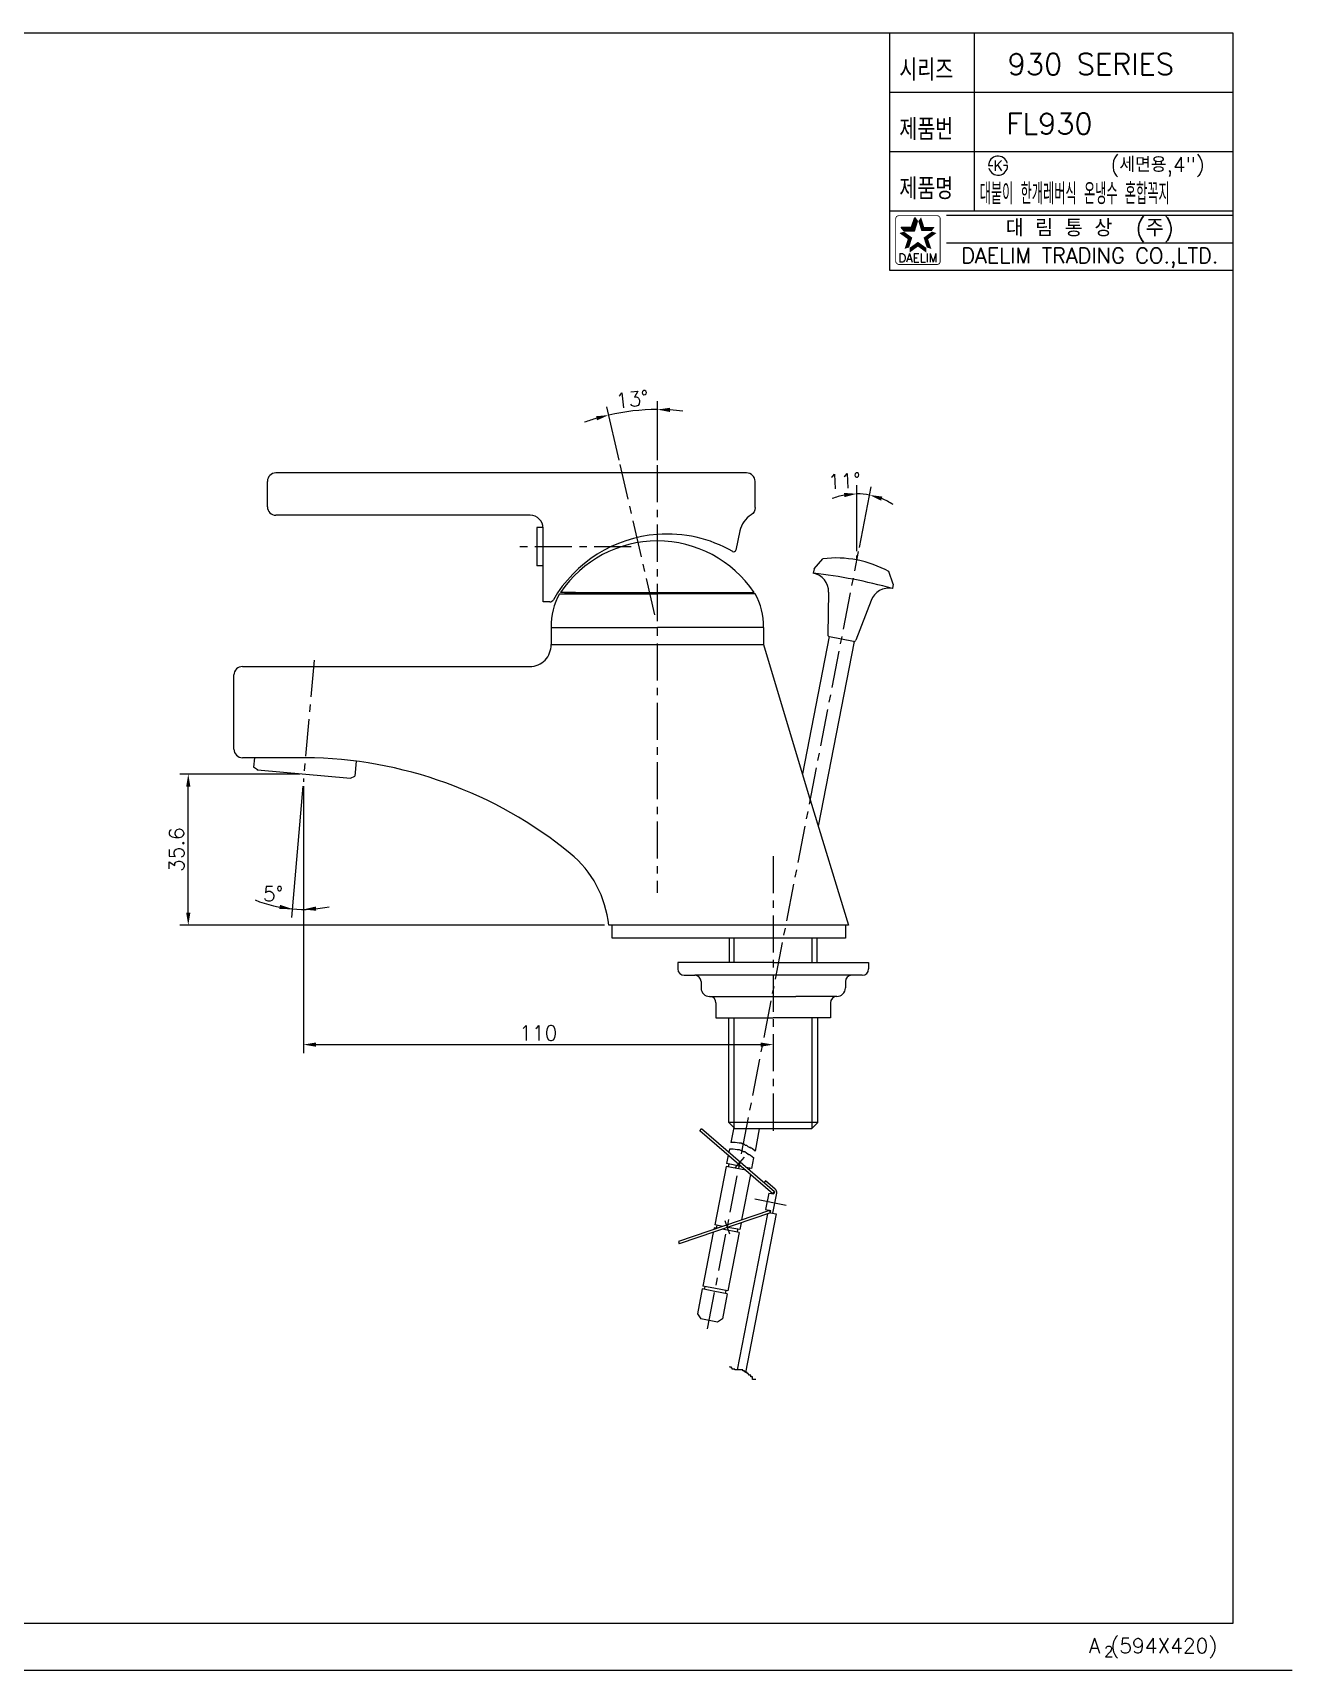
# Model space of a CAD drawing. Extents: x 3703 to 4297, y 2278 to 2698.
# Drawn here: x 4000.2 to 4297.2, y 2277.9 to 2663.9 of the extents above; entities that cross this region are included whole.
import ezdxf
from ezdxf.enums import TextEntityAlignment as Align

# ---------------------------------------------------------------- set-up
doc = ezdxf.new("R2010")
doc.units = 0
doc.header["$LTSCALE"] = 7
doc.header["$MEASUREMENT"] = 0
doc.header["$PDSIZE"] = -10
doc.linetypes.add('CENTER', pattern=[2, 1.25, -0.25, 0.25, -0.25])
doc.layers.get('0').update_dxf_attribs({"color": 2, "linetype": 'CONTINUOUS'})
for name, color, linetype in [('CL', 1, 'CENTER'), ('DIM', 2, 'CONTINUOUS'), ('DWG', 7, 'CONTINUOUS')]:
    doc.layers.add(name, color=color, linetype=linetype)
doc.styles.add('GHS', font='ROMANS', dxfattribs={"bigfont": 'GHS'})
doc.styles.add('HAN', font='TXT.shx', dxfattribs={"bigfont": 'GHS.shx'})
doc.styles.add('ROMANS', font='romans')

# ---------------------------------------------------------------- blocks, each defined once
blk = doc.blocks.new('KS')
at = {"layer": 'DIM'}
for p, q in [((-2.25, 0), (-1.75, 0)), ((-1.75, 0), (-1.25, 0)), ((1.75, 0), (1.25, 0)), ((2.25, 0), (1.75, 0))]:
    blk.add_line(p, q, dxfattribs=at)
for start, end in [(15, 180), (195, 0)]:
    blk.add_arc((0, 0), 2.25, start, end, dxfattribs=at)
at = {"layer": 'DIM', "style": 'HAN'}
blk.add_text('K', height=2.39, dxfattribs=at).set_placement((0, 0), align=Align.MIDDLE)
blk = doc.blocks.new('BORDER')
blk.add_line((0, 0), (1, 0))
blk = doc.blocks.new('양식')
at = {"color": 4}
for p, q in [((1219, 386), (1768, 386)), ((1768, 386), (1768, 11)), ((1768, 11), (1219, 11))]:
    blk.add_line(p, q, dxfattribs=at)
at = {"color": 7}
for p, q in [((1687, 386), (1687, 330)), ((1707, 386), (1707, 344)), ((1687, 372), (1768, 372)), ((1687, 358), (1768, 358)), ((1687, 344), (1768, 344)), ((1687, 330), (1768, 330))]:
    blk.add_line(p, q, dxfattribs=at)
at = {"color": 2}
for p, q in [((1689.81, 340.18), (1692.24, 340.18)), ((1690.48, 339.27), (1689.81, 340.18)), ((1692.24, 340.18), (1692.99, 342.49)), ((1692.9, 339.27), (1693.65, 341.57)), ((1693.65, 341.57), (1692.99, 342.49)), ((1690.48, 339.27), (1692.9, 339.27))]:
    blk.add_line(p, q, dxfattribs=at)
at = {"color": 2, "linetype": 'Continuous'}
for p, q in [((1700.5, 343), (1768, 343)), ((1700.5, 336.5), (1768, 336.5))]:
    blk.add_line(p, q, dxfattribs=at)
at = {"color": 2, "linetype": 'Continuous', "const_width": 0.2}
for points in [[(1688.48, 342.13, -0.414214), (1689.23, 342.88)], [(1688.48, 332.13), (1688.48, 342.13, -1)], [(1689.23, 342.88), (1698.23, 342.88, -0.414214), (1698.98, 342.13, 0.043396)], [(1698.98, 342.13), (1698.98, 332.13, -0.414214), (1698.23, 331.38)], [(1698.23, 331.38), (1689.48, 331.38, -0.414214), (1688.48, 332.13, 0.672398)]]:
    blk.add_lwpolyline(points, format="xyb", dxfattribs=at)
at = {"color": 2}
for points in [[(1689.81, 340.18), (1690.48, 339.27), (1692.24, 340.18), (1692.9, 339.27)], [(1692.24, 340.18), (1692.9, 339.27), (1692.99, 342.49), (1693.65, 341.57)], [(1694.47, 342.49), (1693.8, 341.57), (1695.22, 340.18), (1694.55, 339.27)], [(1695.22, 340.18), (1694.55, 339.27), (1697.64, 340.18), (1696.98, 339.27)], [(1691.32, 337.35), (1692.4, 337.7), (1689.36, 338.78), (1690.43, 339.13)], [(1690.57, 335.05), (1691.65, 335.4), (1691.32, 337.35), (1692.4, 337.7)], [(1693.73, 335.6), (1693.73, 336.73), (1691.77, 334.18), (1691.77, 335.31)], [(1695.69, 334.18), (1695.69, 335.31), (1693.73, 335.6), (1693.73, 336.73)], [(1698.1, 338.78), (1697.02, 339.13), (1696.14, 337.35), (1695.06, 337.7)], [(1696.14, 337.35), (1695.06, 337.7), (1696.89, 335.05), (1695.81, 335.4)]]:
    blk.add_solid(points, dxfattribs=at)
at = {"xscale": 594, "yscale": 420, "zscale": 594}
blk.add_blockref('BORDER', (1188, 0), dxfattribs=at)
at = {"layer": 'DIM', "color": 4}
blk.add_blockref('KS', (1712.63, 354.68), dxfattribs=at)
at = {"color": 7, "linetype": 'Continuous'}
for s, height, style, p in [('대 림 통 상  (주)', 4, 'GHS', (1734.26, 339.7)), ('DAELIM TRADING CO.,LTD.', 3.6, 'ROMANS', (1734.26, 332.93))]:
    blk.add_text(s, height=height, dxfattribs=dict(at, style=style)).set_placement(p, align=Align.MIDDLE)
at = {"color": 2, "linetype": 'Continuous', "style": 'ROMANS'}
blk.add_text('DAELIM', height=2, dxfattribs=at).set_placement((1693.73, 331.93), align=Align.CENTER)
at = {"color": 7, "style": 'GHS'}
for s, height, p in [('A (594X420)', 3.5, (1734.01, 4.03)), ('2', 2.5, (1737.67, 3.19))]:
    blk.add_text(s, height=height, dxfattribs=at).set_placement(p)
at = {"layer": 'DIM', "style": 'GHS', "width": 0.8}
for s, p in [('시리즈', (1689.34, 374.73)), ('제품번', (1689.34, 360.73)), ('제품명', (1689.34, 346.73))]:
    blk.add_text(s, height=5, dxfattribs=at).set_placement(p)
blk = doc.blocks.new('FL930')
at = {"layer": 'CL'}
for p, q in [((4146.93, 2526.71), (4138.75, 2562.15)), ((4147.46, 2561.97), (4147.46, 2461.18)), ((4141.38, 2542.75), (4114.03, 2542.75)), ((4159.35, 2358.38), (4194.97, 2541.59)), ((4066.56, 2516.04), (4064.05, 2487.32)), ((4174.85, 2469.84), (4174.85, 2403.34))]:
    blk.add_line(p, q, dxfattribs=at)
at = {"layer": 'DIM'}
for p, q in [((4138.53, 2563.12), (4135.62, 2575.73)), ((4147.52, 2563.15), (4147.52, 2577.08)), ((4194.58, 2541.68), (4194.58, 2557.22)), ((4195.16, 2542.57), (4197.94, 2556.9)), ((4194.58, 2539.62), (4194.58, 2540.68)), ((4063.21, 2489.16), (4034.91, 2489.16)), ((4036.91, 2456.51), (4036.91, 2486.16)), ((4063.96, 2486.32), (4061.26, 2455.37)), ((4064.05, 2486.32), (4064.05, 2423.38)), ((4135.05, 2453.51), (4034.91, 2453.51)), ((4067.05, 2425.38), (4171.85, 2425.38))]:
    blk.add_line(p, q, dxfattribs=at)
for centre, radius, start, end in [((4147.52, 2524.16), 50.92, 90, 103), ((4147.52, 2524.16), 50.92, 83.2478, 86.6239), ((4147.52, 2524.16), 50.92, 106.3761, 109.7522), ((4194.58, 2539.62), 15.6, 101.0358, 112.0715), ((4194.58, 2539.62), 15.6, 79, 90), ((4194.58, 2539.62), 15.6, 56.9285, 67.9642), ((4064.05, 2487.32), 30.07, 247.7977, 265), ((4064.05, 2487.32), 30.07, 265, 281.749)]:
    blk.add_arc(centre, radius, start, end, dxfattribs=at)
for points in [[(4150.5, 2574.5), (4150.53, 2575.5), (4147.52, 2575.08)], [(4133.04, 2573.5), (4133.29, 2572.54), (4136.07, 2573.78)], [(4191.55, 2555.43), (4191.65, 2554.44), (4194.58, 2555.22)], [(4200.29, 2553.61), (4200.58, 2554.56), (4197.56, 2554.94)], [(4036.41, 2486.16), (4037.41, 2486.16), (4036.91, 2489.16)], [(4036.41, 2456.51), (4037.41, 2456.51), (4036.91, 2453.51)], [(4058.54, 2458.32), (4058.39, 2457.33), (4061.43, 2457.38)], [(4067.08, 2456.93), (4067.01, 2457.93), (4064.05, 2457.25)], [(4067.05, 2425.88), (4067.05, 2424.88), (4064.05, 2425.38)]]:
    blk.add_solid(points, dxfattribs=at)
at = {"layer": 'DIM', "color": 2}
blk.add_solid([(4171.85, 2425.88), (4171.85, 2424.88), (4174.85, 2425.38)], dxfattribs=at)
at = {"layer": 'DWG'}
for p, q in [((4168.57, 2560.15), (4057.57, 2560.15)), ((4055.57, 2552.15), (4055.57, 2558.15)), ((4170.57, 2551.97), (4170.57, 2558.15)), ((4117.57, 2550.15), (4057.57, 2550.15)), ((4119.07, 2547.25), (4119.07, 2538.25)), ((4120.57, 2547.25), (4119.07, 2547.25)), ((4120.57, 2529.75), (4120.57, 2547.15)), ((4184.5, 2537.51), (4186.57, 2539.9)), ((4120.57, 2538.25), (4119.07, 2538.25)), ((4184.5, 2537.51), (4184.3, 2536.53)), ((4203.15, 2533.89), (4202.12, 2536.88)), ((4203.15, 2533.89), (4202.96, 2532.9)), ((4122.14, 2529.75), (4120.57, 2529.75)), ((4124.48, 2531.67), (4147.52, 2531.67)), ((4128.22, 2531.97), (4124.72, 2531.97)), ((4125.67, 2531.97), (4125.67, 2531.67)), ((4125.67, 2531.97), (4147.52, 2531.97)), ((4147.52, 2531.97), (4170.32, 2531.97)), ((4170.56, 2531.67), (4147.52, 2531.67)), ((4169.37, 2531.97), (4169.37, 2531.67)), ((4187.9, 2532.04), (4187.73, 2522.02)), ((4197.94, 2530.09), (4194.35, 2520.74)), ((4122.52, 2523.67), (4122.52, 2519.67)), ((4122.52, 2523.67), (4147.52, 2523.67)), ((4172.52, 2523.67), (4147.52, 2523.67)), ((4172.52, 2523.67), (4172.52, 2519.67)), ((4193.79, 2520.42), (4188.13, 2521.52)), ((4122.45, 2519.67), (4172.52, 2519.67)), ((4172.52, 2519.67), (4183.58, 2483.04)), ((4049.68, 2514.51), (4117.46, 2514.51)), ((4047.68, 2495.01), (4047.68, 2512.51)), ((4064.55, 2493.01), (4049.68, 2493.01)), ((4052.5, 2493.01), (4052.31, 2490.78)), ((4053.25, 2490.12), (4052.31, 2490.78)), ((4053.25, 2490.12), (4075.17, 2488.2)), ((4076.52, 2492.19), (4076.22, 2488.69)), ((4075.17, 2488.2), (4076.22, 2488.69)), ((4183.59, 2483.08), (4192.63, 2453.51)), ((4192.63, 2453.51), (4136.05, 2453.51)), ((4173.59, 2453.51), (4136.85, 2453.51)), ((4136.87, 2450.51), (4136.87, 2453.51)), ((4152.85, 2453.51), (4152.84, 2453.52)), ((4171.6, 2453.51), (4152.85, 2453.51)), ((4191.86, 2453.51), (4191.86, 2450.51)), ((4191.86, 2450.51), (4136.87, 2450.51)), ((4164.5, 2444.73), (4164.5, 2450.51)), ((4185.2, 2444.73), (4185.2, 2450.51)), ((4174.85, 2444.73), (4152.35, 2444.73)), ((4152.35, 2444.73), (4152.35, 2443.23)), ((4174.85, 2444.73), (4197.35, 2444.73)), ((4197.35, 2444.73), (4197.35, 2443.23)), ((4197.35, 2444.73), (4197.35, 2443.23)), ((4153.85, 2441.73), (4156.35, 2441.73)), ((4174.85, 2441.73), (4156.35, 2441.73)), ((4157.85, 2440.23), (4157.85, 2438.73)), ((4193.35, 2441.73), (4174.85, 2441.73)), ((4191.85, 2440.23), (4191.85, 2438.73)), ((4195.85, 2441.73), (4193.35, 2441.73)), ((4159.85, 2436.73), (4174.85, 2436.73)), ((4174.85, 2436.73), (4180.14, 2436.73)), ((4189.85, 2436.73), (4180.14, 2436.73)), ((4161.35, 2435.23), (4161.35, 2431.73)), ((4188.35, 2435.23), (4188.35, 2431.73)), ((4161.35, 2431.73), (4174.85, 2431.73)), ((4164.35, 2407.01), (4164.35, 2431.73)), ((4188.35, 2431.73), (4174.85, 2431.73)), ((4185.35, 2407.01), (4185.35, 2431.73)), ((4157.57, 2405.08), (4157.97, 2405.53)), ((4174.72, 2390.23), (4157.57, 2405.08)), ((4175.11, 2390.68), (4157.97, 2405.53)), ((4185.35, 2407.01), (4164.35, 2407.01)), ((4165.85, 2405.51), (4164.35, 2407.01)), ((4183.85, 2405.51), (4165.85, 2405.51)), ((4183.85, 2405.51), (4185.35, 2407.01)), ((4167.28, 2396.67), (4163.86, 2397.33)), ((4168.35, 2395.75), (4163.72, 2396.65)), ((4169.75, 2396.19), (4168.47, 2396.44)), ((4169.61, 2395.5), (4169.53, 2395.52)), ((4173.03, 2393.28), (4172.63, 2392.83)), ((4175.33, 2391.29), (4173.03, 2393.28)), ((4173.82, 2390.4), (4173.06, 2386.48)), ((4173.82, 2390.4), (4175.01, 2390.17)), ((4174.72, 2390.23), (4175.11, 2390.68)), ((4174.74, 2385.62), (4175.66, 2390.34)), ((4175.11, 2390.68), (4175.01, 2390.17)), ((4173.96, 2386.3), (4152.49, 2378.95)), ((4174.19, 2385.75), (4152.69, 2378.39)), ((4173.53, 2385.52), (4166.38, 2348.7)), ((4173.96, 2386.3), (4174.15, 2385.73)), ((4174.15, 2385.73), (4174.25, 2386.24)), ((4174.19, 2385.75), (4175.56, 2385.48)), ((4161.63, 2382.08), (4160.92, 2382.22)), ((4162.95, 2382.53), (4161.05, 2382.9)), ((4166.81, 2381.07), (4162.81, 2381.85)), ((4166.94, 2381.76), (4164.14, 2382.3)), ((4175.56, 2385.48), (4168.29, 2348.08)), ((4152.49, 2378.95), (4152.69, 2378.39)), ((4161.07, 2367.21), (4158.11, 2367.79)), ((4161.2, 2367.9), (4158.25, 2368.47)), ((4164, 2366.64), (4161.07, 2367.21)), ((4164.14, 2367.33), (4161.2, 2367.9)), ((4156.97, 2361.9), (4157.76, 2360.73)), ((4162.86, 2360.75), (4161.68, 2359.96))]:
    blk.add_line(p, q, dxfattribs=at)
at = {"layer": 'DWG', "color": 7}
for p, q in [((4188.01, 2521.55), (4181.73, 2489.19)), ((4193.9, 2520.4), (4185.44, 2476.88)), ((4165.52, 2405.84), (4164.83, 2402.28)), ((4171.57, 2405.51), (4170.56, 2400.3)), ((4164.24, 2399.31), (4163.86, 2397.33)), ((4164.35, 2397.24), (4164.21, 2396.55)), ((4164.52, 2400.74), (4164.37, 2399.99)), ((4170.23, 2398.66), (4169.75, 2396.19)), ((4163.72, 2396.65), (4161.05, 2382.9)), ((4169.47, 2394.77), (4167.39, 2384.05)), ((4169.25, 2396.28), (4169.17, 2395.83)), ((4169.61, 2395.5), (4169.6, 2395.45)), ((4160.92, 2382.22), (4160.84, 2381.81)), ((4161.54, 2382.81), (4161.41, 2382.12)), ((4166.45, 2381.85), (4166.32, 2381.17)), ((4167.25, 2383.37), (4166.94, 2381.76)), ((4160.71, 2381.13), (4158.25, 2368.47)), ((4166.81, 2381.07), (4164.14, 2367.33)), ((4158.11, 2367.79), (4156.97, 2361.9)), ((4158.74, 2368.38), (4158.6, 2367.69)), ((4164, 2366.64), (4162.86, 2360.75)), ((4163.64, 2367.42), (4163.51, 2366.74)), ((4161.68, 2359.96), (4157.76, 2360.73))]:
    blk.add_line(p, q, dxfattribs=at)
at = {"layer": 'DWG', "color": 2}
for p, q in [((4165.65, 2444.73), (4165.65, 2450.51)), ((4184.05, 2444.73), (4184.05, 2450.51)), ((4165.65, 2405.71), (4165.65, 2431.73)), ((4184.05, 2405.71), (4184.05, 2431.73))]:
    blk.add_line(p, q, dxfattribs=at)
at = {"layer": 'DWG', "color": 2, "linetype": 'CENTER'}
for p, q in [((4165.89, 2396.35), (4168.07, 2398.87)), ((4170.51, 2389.01), (4177.9, 2387.57)), ((4163.47, 2383.93), (4164.55, 2380.78))]:
    blk.add_line(p, q, dxfattribs=at)
at = {"layer": 'DWG', "color": 7, "linetype": 'CENTER'}
blk.add_line((4173.06, 2386.48), (4174.25, 2386.24), dxfattribs=at)
at = {"layer": 'DWG'}
blk.add_lwpolyline([(4170.57, 2551.97, -0.256409), (4169.64, 2550.28, 0.200465), (4167, 2546.48), (4166.02, 2541.95)], format="xyb", dxfattribs=at)
at = {"layer": 'DWG', "color": 2}
for points in [[(4170.56, 2400.3), (4169.94, 2400.8), (4169.78, 2400.97), (4169.45, 2400.97), (4169.45, 2401.13), (4169.29, 2401.13), (4168.96, 2401.29), (4168.63, 2401.62), (4168.3, 2401.62), (4168.14, 2401.78), (4167.98, 2401.95), (4167.65, 2401.95), (4167.32, 2402.11), (4166.83, 2402.11), (4165.85, 2402.28), (4164.82, 2402.28)], [(4170.24, 2398.65), (4169.49, 2399.27), (4169.32, 2399.43), (4169, 2399.43), (4169, 2399.59), (4168.83, 2399.59), (4168.51, 2399.76), (4168.18, 2400.08), (4167.85, 2400.08), (4167.69, 2400.25), (4167.52, 2400.41), (4167.2, 2400.41), (4166.87, 2400.58), (4166.38, 2400.58), (4165.4, 2400.74), (4164.52, 2400.74)], [(4170.76, 2346.43), (4169.94, 2346.43), (4169.94, 2347.05), (4169.53, 2347.05), (4169.53, 2347.46), (4169.11, 2347.46), (4169.11, 2347.67), (4168.91, 2347.67), (4168.91, 2347.87), (4168.7, 2347.87), (4168.7, 2348.08), (4168.29, 2348.08), (4168.29, 2348.28), (4168.08, 2348.28), (4168.08, 2348.49), (4167.67, 2348.49), (4167.67, 2348.7), (4165.82, 2348.7), (4165.82, 2348.9), (4165.2, 2348.9), (4165.2, 2349.11), (4164.99, 2349.11), (4164.99, 2349.31), (4164.58, 2349.31), (4164.58, 2349.52)]]:
    blk.add_lwpolyline(points, dxfattribs=at)
at = {"layer": 'DWG'}
for centre, radius, start, end in [((4057.57, 2558.15), 2, 90, 180), ((4168.57, 2558.15), 2, 0, 90), ((4057.57, 2552.15), 2, 180, 270), ((4117.57, 2547.15), 3, 0, 90), ((4149.85, 2514.74), 31, 94.3044, 149.9872), ((4147.52, 2516.6), 27.5, 90, 146.0055), ((4149.85, 2514.74), 31, 60.131, 94.3044), ((4147.52, 2516.6), 27.5, 33.9945, 90), ((4165.53, 2542.06), 0.5, 240.131, 347.8168), ((4189.72, 2514.59), 25.5, 60.9091, 97.0909), ((4169.17, 2408.89), 128.54, 74.7614, 83.2386), ((4183.4, 2532.12), 4.5, 359, 78.4331), ((4202.14, 2528.48), 4.5, 79.5669, 159), ((4122.14, 2530.75), 1, 270, 329.9872), ((4137.51, 2524.25), 15, 150.3439, 182), ((4157.53, 2524.25), 15, 358, 29.6561), ((4188.23, 2522.01), 0.5, 179, 259), ((4193.88, 2520.91), 0.5, 259, 339), ((4117.46, 2519.51), 5, 270, 1.8265), ((4049.68, 2512.51), 2, 90, 180), ((4049.68, 2495.01), 2, 180, 270), ((4063.71, 2393.01), 100, 50.7548, 89.5223), ((4111.16, 2451.1), 25, 5.547, 50.7548), ((4153.85, 2443.23), 1.5, 180, 270), ((4156.35, 2440.23), 1.5, 0, 90), ((4193.35, 2440.23), 1.5, 90, 180), ((4195.85, 2443.23), 1.5, 270, 0), ((4159.85, 2438.73), 2, 180, 270), ((4159.85, 2435.23), 1.5, 0, 90), ((4189.85, 2435.23), 1.5, 90, 180), ((4189.85, 2438.73), 2, 270, 0), ((4174.68, 2390.53), 1, 349, 49.1011)]:
    blk.add_arc(centre, radius, start, end, dxfattribs=at)
blk.add_point((4053.25, 2490.12), dxfattribs=at)
at = {"layer": 'DIM'}
blk.add_blockref('양식', (2515.24, 2277.9), dxfattribs=at)
at = {"color": 7, "style": 'GHS'}
for s, p in [('930 SERIES', (4249.74, 2656.48)), ('FL930', (4239.98, 2642.48))]:
    blk.add_text(s, height=5, dxfattribs=at).set_placement(p, align=Align.MIDDLE)
at = {"style": 'GHS'}
blk.add_text('(세면용,4")', height=3.5, dxfattribs=at).set_placement((4254.37, 2631.08))
at = {"style": 'GHS', "width": 0.5}
blk.add_text('대붙이 한개레버식 온냉수 혼합꼭지', height=5, dxfattribs=at).set_placement((4223.53, 2623.46))
at = {"layer": 'DIM', "style": 'ROMANS'}
blk.add_text('5°', height=3.5, rotation=359.7649, dxfattribs=at).set_placement((4054.54, 2459.19))
at = {"layer": 'DIM', "char_height": 3.5, "attachment_point": 5, "style": 'GHS'}
for s, insert, rotation in [('\\A1;13%%D', (4141.61, 2577.51), 6.3213), ('\\A1;11%%D', (4191.64, 2558.24), 2.8702), ('\\A1;35.6', (4034.16, 2471.34), 90)]:
    blk.add_mtext(s, dxfattribs=dict(at, insert=insert, rotation=rotation))
at = {"layer": 'DIM', "insert": (4119.45, 2428.13), "char_height": 3.5, "attachment_point": 5, "style": 'ROMANS'}
blk.add_mtext('\\A1;110', dxfattribs=at)

msp = doc.modelspace()

# ---------------------------------------------------------------- block references
at = {"layer": 'DIM'}
msp.add_blockref('FL930', (0, 0), dxfattribs=at)

doc.saveas('drawing.dxf')
